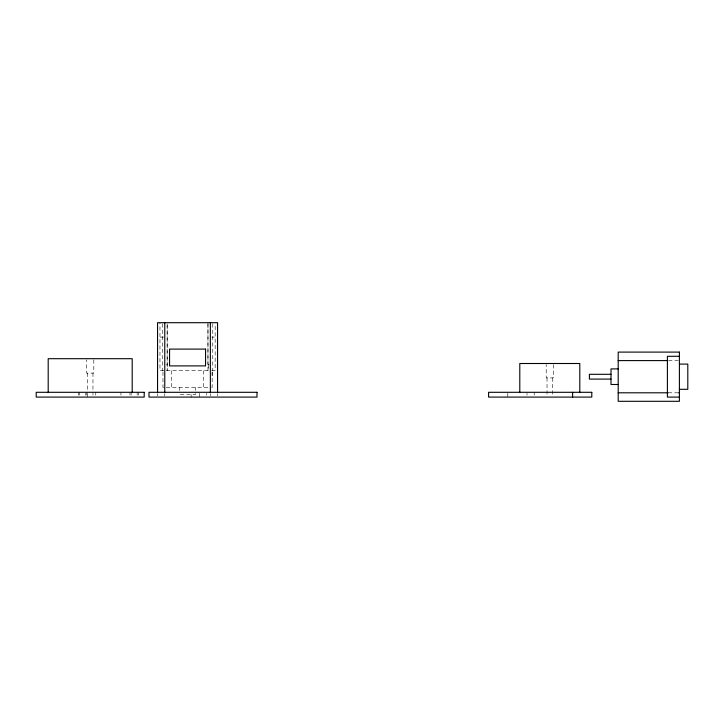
<?xml version="1.0" encoding="UTF-8"?>
<svg xmlns="http://www.w3.org/2000/svg" width="724" height="724" viewBox="0 0 724 724"><rect width="100%" height="100%" fill="white"/><g stroke="black" fill="none" stroke-linecap="round" stroke-linejoin="round"><path stroke-width="0.54" stroke-dasharray="3.62 2.71" d="M167.163 323.809L167.163 370.697L167.163 322.696M212.159 375.901L212.159 370.697L212.159 387.503L211.67 387.503M160.095 337.103L163.687 337.103M211.77 337.103L214.413 337.103M668.487 360.597L678.307 360.597M166.52 364.697L167.163 364.697M209.164 364.697L207.96 364.697L207.96 323.809M163.895 370.697L159.959 370.697L159.959 322.696M166.43 370.697L209.345 370.697M211.68 370.697L215.164 370.697L215.164 323.7M163.733 387.503L162.963 387.503L162.963 370.697M166.23 387.503L208.892 387.503M668.27 392.797L678.288 392.797M553.398 364.606L553.398 377.901L546.213 377.901L546.204 364.606M552.557 377.901L552.557 395.974M547.036 377.901L547.036 395.974M534.203 392.299L534.203 395.177M527 393.259L527 395.177M507.796 393.259L507.796 397.096M217.562 393.72L217.562 395.974M212.766 323.7L212.766 370.697M210.358 393.72L210.358 395.974M208.602 364.697L208.602 370.697M207.96 322.696L207.96 370.697M206.602 393.259L206.602 395.177M203.661 370.697L203.661 387.503M199.399 393.259L199.399 397.096M195.362 387.503L195.362 390.498M195.362 393.503L195.362 394.698L179.76 394.698L179.76 393.503M191.163 394.698L191.163 397.096M179.76 387.503L179.76 390.498M171.461 370.697L171.461 387.503M164.764 393.72L164.764 395.974M162.357 323.7L162.357 370.697M157.56 393.72L157.56 395.974M138.365 392.299L138.365 395.177M137.162 392.299L137.162 395.177M131.162 393.259L131.162 395.177M129.958 392.299L129.958 395.177M120.962 392.299L120.962 395.177M95.758 392.299L95.758 395.177M93.803 359.81L93.803 373.104L86.618 373.104L86.599 359.81M92.962 373.104L92.962 392.299M92.962 393.259L92.962 395.177M87.441 373.104L87.441 392.299M87.441 393.259L87.441 397.096M86.762 392.299L86.762 395.177M85.559 393.259L85.559 395.177M79.559 392.299L79.559 395.177M78.364 392.299L78.364 395.177"/><path stroke-width="1.09" d="M679.402 356.298L667.401 356.298L667.401 397.096L679.402 397.096M618.196 360.597L667.401 360.597M679.402 364.1L687.8 364.1L687.8 389.304L679.402 389.304M618.196 368.896L611.002 368.896L611.002 384.498L618.196 384.498M611.002 374.299L589.399 374.299L589.399 379.086L611.002 379.104M618.196 392.797L668.152 392.797M678.65 392.797L679.402 392.797M579.797 392.299L579.797 363.502L519.796 363.502L519.796 392.299M572.603 392.299L572.603 397.096M217.562 392.589L217.562 322.696L157.56 322.696L157.56 392.589M210.358 322.696L210.358 392.589M164.764 322.696L164.764 392.589M132.202 392.299L132.202 358.697L48.2 358.697L48.2 392.299M205.562 349.104L169.561 349.104L169.561 365.901L205.562 365.901L205.562 349.104M679.402 352.099L618.196 352.099L618.196 401.304L679.402 401.304L679.402 352.099M144.203 392.299L36.2 392.299L36.2 397.096L144.203 397.096L144.203 392.299M257.002 392.299L148.999 392.299L148.999 397.096L257.002 397.096L257.002 392.299M591.798 392.299L488.6 392.299L488.6 397.096L591.798 397.096L591.798 392.299"/></g></svg>
